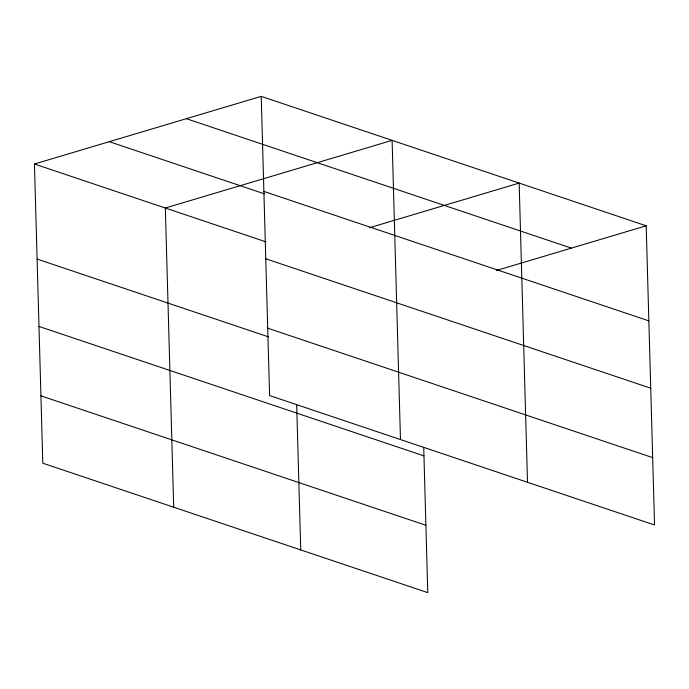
<?xml version="1.0" encoding="UTF-8"?>
<svg xmlns="http://www.w3.org/2000/svg" width="689" height="689" viewBox="0 0 689 689"><rect width="100%" height="100%" fill="white"/><g stroke="black" fill="none" stroke-linecap="round" stroke-linejoin="round"><path stroke-width="1.03" d="M423.718 447.333L427.774 592.643L42.804 463.197L34.45 164.008L261.226 96.357L646.196 225.803L654.55 524.992L269.58 395.546L261.226 96.357M369.27 227.801L519.153 183.085L527.507 482.274M496.313 270.519L646.196 225.803M186.383 118.68L571.362 248.126M263.878 191.421L648.849 320.867M109.284 141.684L264.567 193.893M34.45 164.008L265.954 241.856M265.756 258.78L650.726 388.226M267.694 328.179L652.672 457.634M37.103 259.073L268.615 336.921M38.989 326.44L423.959 455.885M40.927 395.839L425.897 525.285M400.473 439.556L392.11 140.367L165.343 208.018L173.697 507.207M296.675 404.615L300.74 549.925"/></g></svg>
